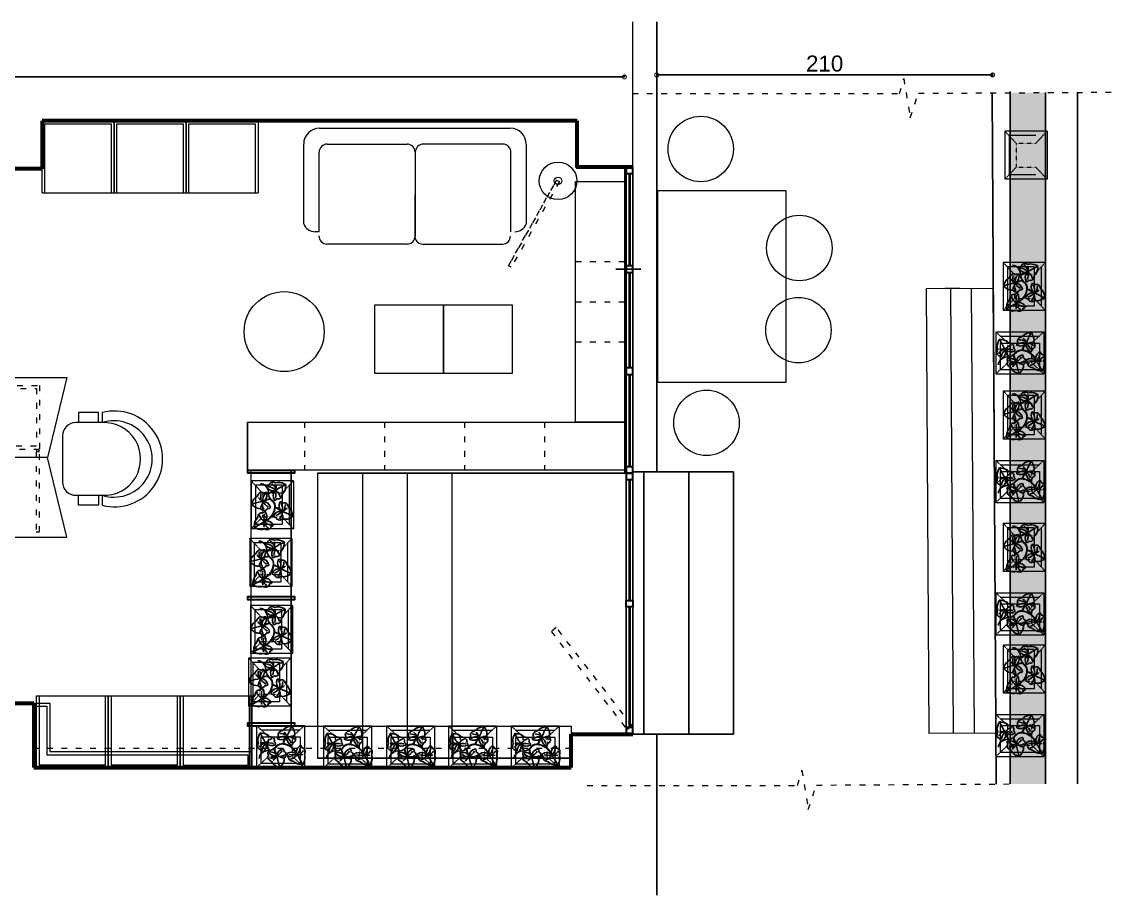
# Model space of a CAD drawing. Header units: inches. Extents: x 13585 to 255999, y -15177 to -1377.
# Drawn here: x 50988 to 51669, y -10726 to -10180 of the extents above; entities that cross this region are included whole.
import ezdxf

# ---------------------------------------------------------------- set-up
doc = ezdxf.new("R2010")
doc.units = ezdxf.units.IN
doc.header["$MEASUREMENT"] = 0
doc.linetypes.add('ACAD_ISO03W100', pattern=[30, 12, -18])
doc.linetypes.add('TRATTEGGIATO', pattern=[0.75, 0.5, -0.25])
for name, color, linetype, lineweight in [('DIMENSIO', 251, 'Continuous', 0), ('mobilie', 252, 'Continuous', 18), ('mure', 7, 'Continuous', 35), ('PROIEZIONI_finissime_fine lines', 251, 'Continuous', 9), ('PROIEZIONI_projections', 145, 'Continuous', 13), ('verande', 7, 'Continuous', 25), ('vije e nderprere', 253, 'ACAD_ISO03W100', 15), ('xham', 132, 'Continuous', 40)]:
    doc.layers.add(name, color=color, linetype=linetype, lineweight=lineweight)
doc.layers.add('VEGETAZIONE 4', color=7, linetype='Continuous', true_color=0x009400)
doc.styles.get("Standard").update_dxf_attribs({"font": 'arial.ttf'})
doc.dimstyles.new('ISO-25', dxfattribs={"dimtxt": 10, "dimasz": 5, "dimexe": 1.25, "dimexo": 0.625, "dimgap": 2, "dimtad": 1, "dimdec": 0, "dimtxsty": 'Standard', "dimblk": 'DOTSMALL', "dimcen": 2.5, "dimadec": 0, "dimazin": 0, "dimtfac": 1, "dimtdec": 0, "dimtix": 1, "dimtmove": 0, "dimatfit": 3, "dimldrblk": 'DOTSMALL', "dimfxl": 1, "dimfxlon": 1, "dimarcsym": 0})

# ---------------------------------------------------------------- blocks, each defined once
blk = doc.blocks.new('spleow')
at = {"layer": 'mobilie'}
for p, q in [((30361.49, -1882.13), (30411.22, -1882.13)), ((30351.5, -2011.26), (30351.5, -1892.13)), ((30416.22, -1891.67), (30366.49, -1891.67)), ((30361.49, -1896.66), (30361.49, -1946.46)), ((30423.95, -1946.8), (30423.95, -1897)), ((30366.49, -1951.46), (30418.95, -1951.79)), ((30366.49, -1951.63), (30418.95, -1951.63)), ((30361.49, -2006.59), (30361.49, -1956.62)), ((30423.95, -1956.62), (30423.95, -2006.7)), ((30416.22, -2011.59), (30366.49, -2011.59)), ((30416.22, -2011.59), (30416.22, -2013.97)), ((30411.22, -2021.25), (30361.49, -2021.25))]:
    blk.add_line(p, q, dxfattribs=at)
for centre, radius, start, end in [((30361.49, -1892.13), 9.99, 90, 180), ((30409, -1889.01), 7.23, 357.84985, 72.06051), ((30366.49, -1896.66), 5, 90, 180.00003), ((30418.95, -1897), 5, 359.99997, 90), ((30366.49, -1946.46), 5, 179.99997, 270), ((30418.95, -1946.8), 5, 270, 0.00003), ((30366.49, -1956.62), 5, 90, 180.00003), ((30418.95, -1956.62), 5, 359.99997, 90), ((30366.49, -2006.59), 5, 179.99997, 270), ((30418.95, -2006.7), 5, 267.51228, 359.99997), ((30361.49, -2011.26), 9.99, 180, 270), ((30408.83, -2014.26), 7.39, 288.86549, 2.21628)]:
    blk.add_arc(centre, radius, start, end, dxfattribs=at)
blk = doc.blocks.new('apleoq')
at = {"layer": 'mobilie'}
for points in [[(30396.09, -1813.84), (30441.09, -1813.84)], [(30396.09, -1858.84), (30396.09, -1813.84), (30441.09, -1813.84), (30441.09, -1858.84)], [(30397.89, -1858.84), (30397.89, -1815.64), (30439.29, -1815.64), (30439.29, -1858.84)], [(30396.09, -1858.84), (30397.89, -1858.84)], [(30397.89, -1858.84), (30439.29, -1858.84)], [(30439.29, -1858.84), (30441.09, -1858.84)]]:
    blk.add_lwpolyline(points, dxfattribs=at)
blk = doc.blocks.new('A$C72D254AB')
at = {"layer": 'VEGETAZIONE 4'}
for points in [[(-0.0235, 0.0724, 0.367619), (0.0358, 0.0607, 0.244009), (0.0282, 0.0778, 0.287728), (0.0273, 0.0997, 0.1746), (0.0028, 0.1125, 0.205226), (-0.0427, 0.1378, 0.068851), (-0.055, 0.1403, 0.068851), (-0.0611, 0.1293, 0.205226), (-0.071, 0.0782, 0.1746), (-0.0771, 0.0512, 0.287728), (-0.0609, 0.0364, 0.244009), (-0.0528, 0.0195, 0.367619)], [(0.1071, 0.0319, 0.367619), (0.1316, -0.0234, 0.244009), (0.1412, -0.0073, 0.287728), (0.1586, 0.006, 0.1746), (0.155, 0.0334, 0.205226), (0.1495, 0.0852, 0.068851), (0.1445, 0.0967, 0.068851), (0.132, 0.0953, 0.205226), (0.0845, 0.0741, 0.1746), (0.0589, 0.0635, 0.287728), (0.0561, 0.0418, 0.244009), (0.047, 0.0254, 0.367619)], [(-0.1332, -0.0372, 0.205226), (-0.1289, -0.0891, 0.068851), (-0.1241, -0.1007, 0.068851), (-0.1116, -0.0996, 0.205226), (-0.0636, -0.0794, 0.1746), (-0.0378, -0.0694, 0.287728), (-0.0346, -0.0478, 0.244009), (-0.0251, -0.0316, 0.367619), (-0.0853, -0.0367, 0.367619), (-0.1086, 0.019, 0.244009), (-0.1186, 0.0032, 0.287728), (-0.1362, -0.0098, 0.1746)], [(0.0389, -0.0462, -0.367619), (0.0948, -0.0234, -0.244009), (0.0906, -0.0416, -0.287728), (0.094, -0.0633, -0.1746), (0.0724, -0.0805, -0.205226), (0.0326, -0.1141, -0.068851), (0.021, -0.1189, -0.068851), (0.013, -0.1093, -0.205226), (-0.0067, -0.0611, -0.1746), (-0.0178, -0.0358, -0.287728), (-0.0048, -0.0181, -0.244009), (0, 0, -0.367619)]]:
    blk.add_lwpolyline(points, format="xyb", close=True, dxfattribs=at)
for points in [[(-0.0041, 0.1046, 0.127493), (-0.0235, 0.0724, 0.236268), (-0.0706, 0.0574)], [(0.0275, 0.0658, 0.249386), (-0.0235, 0.0724, 0.13922), (-0.0501, 0.0335, 0.13922)], [(-0.0006, 0.0295, 0.036578), (-0.0082, 0.028, 0.26706), (-0.0853, -0.0367)], [(0.0015, 0.0281, 0.046244), (-0.0078, 0.0264, 0.267271), (-0.0837, -0.0373, 0.267271)], [(0.0849, -0.0118, -0.235468), (0.0408, 0.0167, 0.206382), (0.0011, 0.0297, 0.26706)], [(0.053, -0.0001, -0.086488), (0.0395, 0.0156, 0.20505), (0.0012, 0.028, 0.20505)], [(0.131, -0.0136, 0.249386), (0.1071, 0.0319, 0.13922), (0.0599, 0.0313, 0.13922)], [(0.1446, 0.0345, 0.127493), (0.1071, 0.0319, 0.236268), (0.0677, 0.0618)], [(0.0641, -0.0741, -0.127493), (0.0389, -0.0462, -0.236268), (-0.0102, -0.0406)], [(0.0876, -0.0299, -0.249386), (0.0389, -0.0462, -0.13922), (0.0053, -0.0132, -0.13922)], [(0.15, -0.062, 0.067526), (0.1464, -0.0439, 0.262665), (0.0928, -0.0121, -0.024866), (0.0869, -0.012, 0.206382)]]:
    blk.add_lwpolyline(points, format="xyb", dxfattribs=at)
for centre, radius, start, end in [((-0.0623, 0.0252), 0.0525, 64.38373, 95.92315), ((-0.3801, -0.0573), 0.3795, 19.98135, 30.54095), ((-0.0867, 0.0077), 0.0888, 14.23975, 44.16067), ((0.0269, -0.0165), 0.1107, 93.40519, 114.38113), ((-0.204, 0.2492), 0.3795, 325.06766, 335.62727), ((-0.0535, 0.0078), 0.0547, 178.42701, 234.43957), ((-0.0867, 0.0077), 0.0905, 14.08749, 40.76445), ((0.0178, 0.0464), 0.0888, 319.08547, 349.24698), ((0.0178, 0.0464), 0.0905, 319.84535, 345.85077), ((0.0633, -0.0604), 0.1107, 38.49151, 59.46745), ((-0.0395, 0.0546), 0.1107, 217.25259, 238.22852), ((-0.1076, 0.0348), 0.0749, 258.26023, 287.32268), ((0.221, -0.2607), 0.3795, 143.82874, 154.38835), ((-0.0352, -0.0134), 0.0553, 204.95752, 258.13095), ((-0.061, 0.0461), 0.0863, 253.63391, 285.33703), ((-0.0082, -0.0074), 0.0525, 275.16258, 306.702), ((-0.336, 0.0124), 0.3795, 340.54478, 351.10439), ((-0.0356, 0.0051), 0.0888, 326.92506, 356.62209), ((-0.0356, 0.0051), 0.0905, 330.32128, 355.87917), ((0.0712, 0.0507), 0.1107, 256.7046, 277.68054)]:
    blk.add_arc(centre, radius, start, end, dxfattribs=at)
blk = doc.blocks.new('cplaq')
at = {"layer": 'PROIEZIONI_finissime_fine lines', "linetype": 'TRATTEGGIATO', "ltscale": 0.04}
for p, q in [((27656.63, -3518.81), (27649.13, -3511.81)), ((27671.63, -3518.81), (27679.13, -3511.81)), ((27656.63, -3531.17), (27656.63, -3518.81)), ((27671.63, -3531.17), (27671.63, -3518.81)), ((27656.63, -3531.17), (27649.13, -3538.17)), ((27656.63, -3531.17), (27671.63, -3531.17)), ((27671.63, -3531.17), (27679.13, -3538.17))]:
    blk.add_line(p, q, dxfattribs=at)
at = {"layer": 'PROIEZIONI_projections'}
for p, q in [((27649.13, -3511.81), (27649.13, -3538.17)), ((27649.13, -3511.81), (27679.13, -3511.81)), ((27651.84, -3514.52), (27676.43, -3514.52)), ((27679.13, -3511.81), (27679.13, -3538.17)), ((27651.84, -3518.81), (27676.43, -3518.81)), ((27651.84, -3518.81), (27651.84, -3535.46)), ((27676.43, -3518.81), (27676.43, -3535.46)), ((27651.84, -3535.46), (27676.43, -3535.46)), ((27649.13, -3538.17), (27679.13, -3538.17))]:
    blk.add_line(p, q, dxfattribs=at)
at = {"layer": 'VEGETAZIONE 4', "xscale": -100, "yscale": 100, "zscale": 100}
blk.add_blockref('A$C72D254AB', (27665.83, -3526.18), dxfattribs=at)
blk = doc.blocks.new('cplaow')
at = {"layer": 'mobilie'}
for points in [[(37826.95, -2900.68), (37814.95, -2850.68), (37934.95, -2850.68), (37922.95, -2900.68), (37826.95, -2900.68)], [(37826.95, -2900.68), (37814.95, -2950.68), (37934.95, -2950.68), (37922.95, -2900.68), (37826.95, -2900.68)]]:
    blk.add_lwpolyline(points, dxfattribs=at)
for centre in [(37833.22, -2896.44), (37916.82, -2896.44)]:
    blk.add_circle(centre, 0.761, dxfattribs=at)
at = {"layer": 'vije e nderprere', "ltscale": 0.3}
for points in [[(37831.95, -2855.68), (37917.93, -2855.68), (37917.94, -2895.68), (37831.96, -2895.68)], [(37833.95, -2857.68), (37915.93, -2857.68), (37915.94, -2893.68), (37833.96, -2893.68)], [(37832.22, -2947.2), (37834.22, -2947.2), (37834.22, -2897.2), (37832.22, -2897.2)], [(37915.82, -2947.2), (37917.82, -2947.2), (37917.82, -2897.2), (37915.82, -2897.2)]]:
    blk.add_lwpolyline(points, close=True, dxfattribs=at)
blk = doc.blocks.new('aswaswa')
at = {"layer": 'mobilie'}
for p, q in [((30233.65, -2827.56), (30227.41, -2827.56)), ((30233.65, -2827.56), (30233.65, -2844.15)), ((30285.3, -2827.56), (30279.06, -2827.56)), ((30279.06, -2844.15), (30279.06, -2827.56)), ((30233.65, -2830.05), (30227.41, -2830.05)), ((30227.41, -2830.05), (30227.41, -2842.49)), ((30279.06, -2830.05), (30285.3, -2830.05)), ((30285.3, -2830.05), (30285.3, -2842.49)), ((30227.41, -2842.49), (30233.65, -2842.49)), ((30285.3, -2842.49), (30279.06, -2842.49)), ((30241.94, -2852.44), (30270.77, -2852.44))]:
    blk.add_line(p, q, dxfattribs=at)
for centre, radius, start, end in [((30256.36, -2819.86), 29.95, 345.08646, 194.91352), ((30256.36, -2820.23), 23.86, 342.09781, 197.90219), ((30256.36, -2826.39), 22.74, 357.02811, 182.97189), ((30241.94, -2844.15), 8.29, 179.99997, 270), ((30270.77, -2844.15), 8.29, 270, 0.00003)]:
    blk.add_arc(centre, radius, start, end, dxfattribs=at)
blk = doc.blocks.new('_DotSmall')
at = {"color": 0, "linetype": 'ByBlock', "const_width": 0.5}
blk.add_lwpolyline([(-0.0625, 0, 1), (0.0625, 0, 1)], format="xyb", close=True, dxfattribs=at)
blk = doc.blocks.new('*D1589')
at = {"layer": 'Defpoints', "color": 0, "transparency": 16777216}
for p in [(51364.43, -10214.67), (51364.43, -10214.67), (50468.15, -10217.5)]:
    blk.add_point(p, dxfattribs=at)
at = {"layer": 'DIMENSIO', "color": 0, "lineweight": -2, "transparency": 16777216}
for p, q in [((50468.15, -10215.67), (50468.15, -10213.42)), ((50468.15, -10214.67), (51364.43, -10214.67)), ((51364.43, -10214.67), (51364.43, -10213.42))]:
    blk.add_line(p, q, dxfattribs=at)
at = {"layer": 'DIMENSIO', "color": 0, "lineweight": -2, "transparency": 16777216, "xscale": 5, "yscale": 5, "zscale": 5, "rotation": 180}
blk.add_blockref('_DotSmall', (50468.15, -10214.67), dxfattribs=at)
at = {"layer": 'DIMENSIO', "color": 0, "lineweight": -2, "transparency": 16777216, "xscale": 5, "yscale": 5, "zscale": 5}
blk.add_blockref('_DotSmall', (51364.43, -10214.67), dxfattribs=at)
at = {"layer": 'DIMENSIO', "color": 0, "transparency": 16777216, "insert": (50916.29, -10207.56), "char_height": 10, "attachment_point": 5}
blk.add_mtext('896', dxfattribs=at)
blk = doc.blocks.new('*D1593')
at = {"layer": 'Defpoints', "color": 0, "transparency": 16777216}
for p in [(51594.62, -10213.43), (51594.62, -10271.09), (51384.63, -10272.3)]:
    blk.add_point(p, dxfattribs=at)
at = {"layer": 'DIMENSIO', "color": 0, "lineweight": -2, "transparency": 16777216}
for p, q in [((51384.63, -10214.43), (51384.63, -10212.18)), ((51384.63, -10213.43), (51594.62, -10213.43)), ((51594.62, -10214.43), (51594.62, -10212.18))]:
    blk.add_line(p, q, dxfattribs=at)
at = {"layer": 'DIMENSIO', "color": 0, "lineweight": -2, "transparency": 16777216, "xscale": 5, "yscale": 5, "zscale": 5, "rotation": 180}
blk.add_blockref('_DotSmall', (51384.63, -10213.43), dxfattribs=at)
at = {"layer": 'DIMENSIO', "color": 0, "lineweight": -2, "transparency": 16777216, "xscale": 5, "yscale": 5, "zscale": 5}
blk.add_blockref('_DotSmall', (51594.62, -10213.43), dxfattribs=at)
at = {"layer": 'DIMENSIO', "color": 0, "transparency": 16777216, "insert": (51489.63, -10206.33), "char_height": 10, "attachment_point": 5}
blk.add_mtext('210', dxfattribs=at)

msp = doc.modelspace()

# ---------------------------------------------------------------- hatches: boundary and pattern name
at = {"layer": 'verande', "true_color": 0xd1f0e5}
h = msp.add_hatch(dxfattribs=at)
h.set_pattern_fill('HTREED1S', color=254, scale=9, pattern_type=2)
h.set_pattern_definition([(255.963757, (20444.2363, -9135.685), (1.2e-07, -9.00000001), [0.3710795, -36.7368711]), (14.036243, (20443.8763, -9135.775), (27.0000001, 8.99999983), [0.3710795, -36.7368711]), (0, (20443.516, -9135.775), (0, 9), [0.36, -8.64]), (315, (20443.246, -9135.505), (9, -2e-15), [0.3818377, -12.3460844]), (270, (20443.246, -9135.145), (9, -2e-15), [0.36, -8.64]), (243.434949, (20443.3363, -9134.965), (7e-08, -9), [0.201246, -19.9233657]), (180, (20443.696, -9134.965), (-1e-15, -9), [0.36, -8.64]), (323.130102, (20443.3363, -9134.695), (26.99999989, -18.00000017), [0.45, -44.55]), (281.309932, (20443.2463, -9134.245), (8.99999975, -36.00000008), [0.4589118, -45.432264]), (243.434949, (20443.3363, -9134.065), (7e-08, -9), [0.201246, -19.9233657]), (213.690068, (20443.6063, -9133.885), (-8.99999991, -9.00000009), [0.3244996, -32.1254618]), (146.309932, (20443.8763, -9134.065), (-17.9999999, 9.00000011), [0.3244996, -32.1254618]), (291.801409, (20443.6963, -9133.615), (8.99999987, -18.00000009), [0.4846648, -47.9818184]), (236.309932, (20443.8763, -9133.345), (-9.00000011, -17.9999999), [0.3244996, -32.1254618]), (198.434949, (20444.1463, -9133.255), (-17.99999994, -9.00000008), [0.284605, -28.175894]), (180, (20444.416, -9133.255), (-1e-15, -9), [0.27, -8.73]), (161.565051, (20444.6863, -9133.345), (-9.00000003, -6e-10), [0.284605, -28.175894]), (123.690068, (20444.8663, -9133.615), (-9.00000009, 8.99999991), [0.3244996, -32.1254618]), (68.198591, (20444.6863, -9134.065), (8.99999976, 27.00000009), [0.4846648, -47.9818184]), (198.434949, (20444.9563, -9133.975), (-17.99999994, -9.00000008), [0.284605, -28.175894]), (161.565051, (20445.2263, -9134.065), (-9.00000003, -6e-10), [0.284605, -28.175894]), (116.565051, (20445.3163, -9134.245), (-9, 9.00000004), [0.201246, -19.9233657]), (78.690068, (20445.2263, -9134.695), (-1.1e-07, 9.00000005), [0.4589118, -45.432264]), (36.869898, (20444.8663, -9134.965), (8.99999994, 9.00000006), [0.45, -44.55]), (180, (20445.226, -9134.965), (-1e-15, -9), [0.36, -8.64]), (135, (20445.316, -9135.055), (-9, 5e-16), [0.1272793, -12.6006429]), (90, (20445.316, -9135.505), (-9, 6e-16), [0.45, -8.55]), (45, (20445.046, -9135.775), (5e-16, 9), [0.3818377, -12.3460844]), (0, (20444.686, -9135.775), (0, 9), [0.36, -8.64]), (345.963757, (20444.3263, -9135.685), (9.00000001, 1.2e-07), [0.3710795, -36.7368711]), (104.036243, (20444.4163, -9136.045), (-8.99999983, 27.0000001), [0.3710795, -36.7368711]), (0, (20444.146, -9136.045), (0, 9), [0.27, -8.73]), (255.963757, (20448.9163, -9132.085), (1.2e-07, -9.00000001), [0.3710795, -36.7368711]), (14.036243, (20448.5563, -9132.175), (27.0000001, 8.99999983), [0.3710795, -36.7368711]), (0, (20448.196, -9132.175), (0, 9), [0.36, -8.64]), (315, (20447.926, -9131.905), (9, -2e-15), [0.3818377, -12.3460844]), (270, (20447.926, -9131.545), (9, -2e-15), [0.36, -8.64]), (243.434949, (20448.0163, -9131.365), (7e-08, -9), [0.201246, -19.9233657]), (180, (20448.376, -9131.365), (-1e-15, -9), [0.36, -8.64]), (323.130102, (20448.0163, -9131.095), (26.99999989, -18.00000017), [0.45, -44.55]), (281.309932, (20447.9263, -9130.645), (8.99999975, -36.00000008), [0.4589118, -45.432264]), (243.434949, (20448.0163, -9130.465), (7e-08, -9), [0.201246, -19.9233657]), (213.690068, (20448.2863, -9130.285), (-8.99999991, -9.00000009), [0.3244996, -32.1254618]), (146.309932, (20448.5563, -9130.465), (-17.9999999, 9.00000011), [0.3244996, -32.1254618]), (291.801409, (20448.3763, -9130.015), (8.99999987, -18.00000009), [0.4846648, -47.9818184]), (236.309932, (20448.5563, -9129.745), (-9.00000011, -17.9999999), [0.3244996, -32.1254618]), (198.434949, (20448.8263, -9129.655), (-17.99999994, -9.00000008), [0.284605, -28.175894]), (180, (20449.096, -9129.655), (-1e-15, -9), [0.27, -8.73]), (161.565051, (20449.3663, -9129.745), (-9.00000003, -6e-10), [0.284605, -28.175894]), (123.690068, (20449.5463, -9130.015), (-9.00000009, 8.99999991), [0.3244996, -32.1254618]), (68.198591, (20449.3663, -9130.465), (8.99999976, 27.00000009), [0.4846648, -47.9818184]), (198.434949, (20449.6363, -9130.375), (-17.99999994, -9.00000008), [0.284605, -28.175894]), (161.565051, (20449.9063, -9130.465), (-9.00000003, -6e-10), [0.284605, -28.175894]), (116.565051, (20449.9963, -9130.645), (-9, 9.00000004), [0.201246, -19.9233657]), (78.690068, (20449.9063, -9131.095), (-1.1e-07, 9.00000005), [0.4589118, -45.432264]), (36.869898, (20449.5463, -9131.365), (8.99999994, 9.00000006), [0.45, -44.55]), (180, (20449.906, -9131.365), (-1e-15, -9), [0.36, -8.64]), (135, (20449.996, -9131.455), (-9, 5e-16), [0.1272793, -12.6006429]), (90, (20449.996, -9131.905), (-9, 6e-16), [0.45, -8.55]), (45, (20449.726, -9132.175), (5e-16, 9), [0.3818377, -12.3460844]), (0, (20449.366, -9132.175), (0, 9), [0.36, -8.64]), (345.963757, (20449.0063, -9132.085), (9.00000001, 1.2e-07), [0.3710795, -36.7368711]), (104.036243, (20449.0963, -9132.445), (-8.99999983, 27.0000001), [0.3710795, -36.7368711]), (0, (20448.826, -9132.445), (0, 9), [0.27, -8.73]), (255.963757, (20447.1163, -9135.505), (1.2e-07, -9.00000001), [0.1855398, -36.922411]), (14.036243, (20446.9363, -9135.55), (27.0000001, 8.99999983), [0.1855398, -36.922411]), (0, (20446.756, -9135.55), (0, 9), [0.18, -8.82]), (315, (20446.621, -9135.415), (9, -2e-15), [0.1909188, -12.5370032]), (270, (20446.621, -9135.235), (9, -2e-15), [0.18, -8.82]), (243.434949, (20446.6663, -9135.145), (7e-08, -9), [0.100623, -20.0239888]), (180, (20446.846, -9135.145), (-1e-15, -9), [0.18, -8.82]), (323.130102, (20446.6663, -9135.01), (26.99999989, -18.00000017), [0.225, -44.775]), (281.309932, (20446.6213, -9134.785), (8.99999975, -36.00000008), [0.229456, -45.6617198]), (243.434949, (20446.6663, -9134.695), (7e-08, -9), [0.100623, -20.0239888]), (213.690068, (20446.8013, -9134.605), (-8.99999991, -9.00000009), [0.1622498, -32.2877117]), (146.309932, (20446.9363, -9134.695), (-17.9999999, 9.00000011), [0.1622498, -32.2877117]), (291.801409, (20446.8463, -9134.47), (8.99999987, -18.00000009), [0.2423324, -48.2241508]), (236.309932, (20446.9363, -9134.335), (-9.00000011, -17.9999999), [0.1622498, -32.2877117]), (198.434949, (20447.0713, -9134.29), (-17.99999994, -9.00000008), [0.1423025, -28.3181964]), (180, (20447.206, -9134.29), (-1e-15, -9), [0.135, -8.865]), (161.565051, (20447.3413, -9134.335), (-9.00000003, -6e-10), [0.1423025, -28.3181964]), (123.690068, (20447.4313, -9134.47), (-9.00000009, 8.99999991), [0.1622498, -32.2877117]), (68.198591, (20447.3413, -9134.695), (8.99999976, 27.00000009), [0.2423324, -48.2241508]), (198.434949, (20447.4763, -9134.65), (-17.99999994, -9.00000008), [0.1423025, -28.3181964]), (161.565051, (20447.6113, -9134.695), (-9.00000003, -6e-10), [0.1423025, -28.3181964]), (116.565051, (20447.6563, -9134.785), (-9, 9.00000004), [0.100623, -20.0239888]), (78.690068, (20447.6113, -9135.01), (-1.1e-07, 9.00000005), [0.229456, -45.6617198]), (36.869898, (20447.4313, -9135.145), (8.99999994, 9.00000006), [0.225, -44.775]), (180, (20447.611, -9135.145), (-1e-15, -9), [0.18, -8.82]), (135, (20447.656, -9135.19), (-9, 5e-16), [0.0636396, -12.6642824]), (90, (20447.656, -9135.415), (-9, 6e-16), [0.225, -8.775]), (45, (20447.521, -9135.55), (5e-16, 9), [0.1909188, -12.5370032]), (0, (20447.341, -9135.55), (0, 9), [0.18, -8.82]), (345.963757, (20447.1613, -9135.505), (9.00000001, 1.2e-07), [0.1855398, -36.922411]), (104.036243, (20447.2063, -9135.685), (-8.99999983, 27.0000001), [0.1855398, -36.922411]), (0, (20447.071, -9135.685), (0, 9), [0.135, -8.865]), (255.963757, (20443.8313, -9130.69), (1.2e-07, -9.00000001), [0.1855398, -36.922411]), (14.036243, (20443.6513, -9130.735), (27.0000001, 8.99999983), [0.1855398, -36.922411]), (0, (20443.471, -9130.735), (0, 9), [0.18, -8.82]), (315, (20443.336, -9130.6), (9, -2e-15), [0.1909188, -12.5370032]), (270, (20443.336, -9130.42), (9, -2e-15), [0.18, -8.82]), (243.434949, (20443.3813, -9130.33), (7e-08, -9), [0.100623, -20.0239888]), (180, (20443.561, -9130.33), (-1e-15, -9), [0.18, -8.82]), (323.130102, (20443.3813, -9130.195), (26.99999989, -18.00000017), [0.225, -44.775]), (281.309932, (20443.3363, -9129.97), (8.99999975, -36.00000008), [0.229456, -45.6617198]), (243.434949, (20443.3813, -9129.88), (7e-08, -9), [0.100623, -20.0239888]), (213.690068, (20443.5163, -9129.79), (-8.99999991, -9.00000009), [0.1622498, -32.2877117]), (146.309932, (20443.6513, -9129.88), (-17.9999999, 9.00000011), [0.1622498, -32.2877117]), (291.801409, (20443.5613, -9129.655), (8.99999987, -18.00000009), [0.2423324, -48.2241508]), (236.309932, (20443.6513, -9129.52), (-9.00000011, -17.9999999), [0.1622498, -32.2877117]), (198.434949, (20443.7863, -9129.475), (-17.99999994, -9.00000008), [0.1423025, -28.3181964]), (180, (20443.921, -9129.475), (-1e-15, -9), [0.135, -8.865]), (161.565051, (20444.0563, -9129.52), (-9.00000003, -6e-10), [0.1423025, -28.3181964]), (123.690068, (20444.1463, -9129.655), (-9.00000009, 8.99999991), [0.1622498, -32.2877117]), (68.198591, (20444.0563, -9129.88), (8.99999976, 27.00000009), [0.2423324, -48.2241508]), (198.434949, (20444.1913, -9129.835), (-17.99999994, -9.00000008), [0.1423025, -28.3181964]), (161.565051, (20444.3263, -9129.88), (-9.00000003, -6e-10), [0.1423025, -28.3181964]), (116.565051, (20444.3713, -9129.97), (-9, 9.00000004), [0.100623, -20.0239888]), (78.690068, (20444.3263, -9130.195), (-1.1e-07, 9.00000005), [0.229456, -45.6617198]), (36.869898, (20444.1463, -9130.33), (8.99999994, 9.00000006), [0.225, -44.775]), (180, (20444.326, -9130.33), (-1e-15, -9), [0.18, -8.82]), (135, (20444.371, -9130.375), (-9, 5e-16), [0.0636396, -12.6642824]), (90, (20444.371, -9130.6), (-9, 6e-16), [0.225, -8.775]), (45, (20444.236, -9130.735), (5e-16, 9), [0.1909188, -12.5370032]), (0, (20444.056, -9130.735), (0, 9), [0.18, -8.82]), (345.963757, (20443.8763, -9130.69), (9.00000001, 1.2e-07), [0.1855398, -36.922411]), (104.036243, (20443.9213, -9130.87), (-8.99999983, 27.0000001), [0.1855398, -36.922411]), (0, (20443.786, -9130.87), (0, 9), [0.135, -8.865]), (255.963757, (20445.0913, -9131.185), (1.2e-07, -9.00000001), [0.1855398, -36.922411]), (14.036243, (20444.9113, -9131.23), (27.0000001, 8.99999983), [0.1855398, -36.922411]), (0, (20444.731, -9131.23), (0, 9), [0.18, -8.82]), (315, (20444.596, -9131.095), (9, -2e-15), [0.1909188, -12.5370032]), (270, (20444.596, -9130.915), (9, -2e-15), [0.18, -8.82]), (243.434949, (20444.6413, -9130.825), (7e-08, -9), [0.100623, -20.0239888]), (180, (20444.821, -9130.825), (-1e-15, -9), [0.18, -8.82]), (323.130102, (20444.6413, -9130.69), (26.99999989, -18.00000017), [0.225, -44.775]), (281.309932, (20444.5963, -9130.465), (8.99999975, -36.00000008), [0.229456, -45.6617198]), (243.434949, (20444.6413, -9130.375), (7e-08, -9), [0.100623, -20.0239888]), (213.690068, (20444.7763, -9130.285), (-8.99999991, -9.00000009), [0.1622498, -32.2877117]), (146.309932, (20444.9113, -9130.375), (-17.9999999, 9.00000011), [0.1622498, -32.2877117]), (291.801409, (20444.8213, -9130.15), (8.99999987, -18.00000009), [0.2423324, -48.2241508]), (236.309932, (20444.9113, -9130.015), (-9.00000011, -17.9999999), [0.1622498, -32.2877117]), (198.434949, (20445.0463, -9129.97), (-17.99999994, -9.00000008), [0.1423025, -28.3181964]), (180, (20445.181, -9129.97), (-1e-15, -9), [0.135, -8.865]), (161.565051, (20445.3163, -9130.015), (-9.00000003, -6e-10), [0.1423025, -28.3181964]), (123.690068, (20445.4063, -9130.15), (-9.00000009, 8.99999991), [0.1622498, -32.2877117]), (68.198591, (20445.3163, -9130.375), (8.99999976, 27.00000009), [0.2423324, -48.2241508]), (198.434949, (20445.4513, -9130.33), (-17.99999994, -9.00000008), [0.1423025, -28.3181964]), (161.565051, (20445.5863, -9130.375), (-9.00000003, -6e-10), [0.1423025, -28.3181964]), (116.565051, (20445.6313, -9130.465), (-9, 9.00000004), [0.100623, -20.0239888]), (78.690068, (20445.5863, -9130.69), (-1.1e-07, 9.00000005), [0.229456, -45.6617198]), (36.869898, (20445.4063, -9130.825), (8.99999994, 9.00000006), [0.225, -44.775]), (180, (20445.586, -9130.825), (-1e-15, -9), [0.18, -8.82]), (135, (20445.631, -9130.87), (-9, 5e-16), [0.0636396, -12.6642824]), (90, (20445.631, -9131.095), (-9, 6e-16), [0.225, -8.775]), (45, (20445.496, -9131.23), (5e-16, 9), [0.1909188, -12.5370032]), (0, (20445.316, -9131.23), (0, 9), [0.18, -8.82]), (345.963757, (20445.1363, -9131.185), (9.00000001, 1.2e-07), [0.1855398, -36.922411]), (104.036243, (20445.1813, -9131.365), (-8.99999983, 27.0000001), [0.1855398, -36.922411]), (0, (20445.046, -9131.365), (0, 9), [0.135, -8.865])])
h.paths.add_polyline_path([(51605.63, -10656.67), (51627.63, -10656.67), (51627.9, -10224.5), (51605.9, -10224.5)])

# ---------------------------------------------------------------- linework, layer by layer
at = {"layer": 'mobilie'}
for points in [[(51369.65, -10271.07), (51369.65, -10180.19)], [(51594.36, -10224.63), (51596.85, -10656.72)], [(51369.65, -10625.47), (51369.65, -10271.07)], [(51574.03, -10346.78), (51565.01, -10346.83)], [(51570.2, -10625.03), (51568.47, -10346.81)], [(51583.2, -10624.95), (51581.47, -10346.73)], [(51128.87, -10430.46), (51128.87, -10460.46)], [(51364.43, -10430.46), (51364.43, -10460.46)], [(51131.15, -10620.47), (51131.15, -10460.46)], [(51156.15, -10620.47), (51156.15, -10460.46)], [(51172.65, -10462.37), (51172.65, -10640.47)], [(51200.65, -10462.37), (51200.65, -10640.47)], [(51228.65, -10462.37), (51228.65, -10640.47)], [(51256.65, -10462.37), (51256.65, -10640.47)], [(50995.35, -10606.07), (50995.35, -10646.47)], [(50995.35, -10606.07), (50995.35, -10646.47), (51131.15, -10646.47)], [(50995.35, -10606.07), (51005.35, -10606.07), (51005.35, -10636.47), (51131.15, -10636.47), (51131.15, -10646.47)], [(50995.35, -10608.07), (51003.35, -10608.07), (51003.35, -10638.47), (51129.15, -10638.47), (51129.15, -10646.47)], [(51005.35, -10606.07), (51005.35, -10636.47), (51131.15, -10636.47)], [(51131.15, -10625.47), (51131.15, -10646.47)], [(51331.15, -10625.47), (51331.15, -10646.47)]]:
    msp.add_lwpolyline(points, dxfattribs=at)
at = {"layer": 'mobilie', "color": 3}
for points in [[(51364.43, -10279.96), (51364.43, -10430.46), (51333.93, -10430.46), (51333.93, -10279.96)], [(51385.36, -10405.61), (51385.36, -10285.61), (51465.36, -10285.61), (51465.36, -10405.61)], [(51208.39, -10357.11), (51251.39, -10357.11), (51251.39, -10400.11), (51208.39, -10400.11)], [(51251.39, -10357.11), (51294.39, -10357.11), (51294.39, -10400.11), (51251.39, -10400.11)]]:
    msp.add_lwpolyline(points, close=True, dxfattribs=at)
at = {"layer": 'mobilie'}
for points in [[(51553.21, -10346.9), (51594.84, -10346.66), (51596.57, -10624.87), (51554.94, -10625.11)], [(51364.43, -10430.46), (51364.43, -10460.46), (51128.87, -10460.46), (51128.87, -10430.46), (51364.43, -10430.46)], [(51131.15, -10460.46), (51156.15, -10460.46), (51156.15, -10620.47), (51131.15, -10620.47)], [(51131.15, -10620.47), (51331.15, -10620.47), (51331.15, -10646.47), (51131.15, -10646.47)]]:
    msp.add_lwpolyline(points, close=True, dxfattribs=at)
at = {"layer": 'mobilie', "lineweight": 30}
for points in [[(51131.15, -10462.46), (51129.15, -10462.46), (51129.15, -10460.46), (51156.15, -10460.46), (51158.15, -10460.46), (51158.15, -10462.46)], [(51131.15, -10541.46), (51129.15, -10541.46), (51129.15, -10539.46), (51156.15, -10539.46), (51158.15, -10539.46), (51158.15, -10541.46)], [(51131.15, -10620.47), (51129.15, -10620.47), (51129.15, -10618.47), (51156.15, -10618.47), (51158.15, -10618.47), (51158.15, -10620.47)]]:
    msp.add_lwpolyline(points, close=True, dxfattribs=at)
at = {"layer": 'mobilie'}
for centre, radius in [((51412.17, -10259.7), 20.45), ((51322.97, -10279.62), 11.74), ((51322.97, -10279.62), 2.34), ((51473.8, -10321.61), 20.45), ((51151.77, -10373.88), 25), ((51473.24, -10372.95), 20.45), ((51415.76, -10430.91), 20.45)]:
    msp.add_circle(centre, radius, dxfattribs=at)
at = {"layer": 'mure', "lineweight": 60}
for p, q in [((51334.95, -10242.07), (51000.45, -10242.07)), ((51000.45, -10242.07), (51000.45, -10272.07)), ((51000.45, -10272.07), (50953.95, -10272.07)), ((50958.35, -10606.07), (50995.35, -10606.07)), ((50995.35, -10606.07), (50995.35, -10646.47)), ((51331.15, -10646.47), (51331.15, -10625.47)), ((51331.15, -10625.47), (51369.65, -10625.47)), ((50995.35, -10646.47), (51331.15, -10646.47))]:
    msp.add_line(p, q, dxfattribs=at)
msp.add_lwpolyline([(51369.65, -10271.07), (51334.95, -10271.07), (51334.95, -10242.07)], dxfattribs=at)
at = {"layer": 'PROIEZIONI_finissime_fine lines', "linetype": 'TRATTEGGIATO', "ltscale": 0.04}
for p, q in [((51609.31, -10256.09), (51602.31, -10248.59)), ((51621.66, -10256.09), (51628.66, -10248.59)), ((51609.31, -10256.09), (51609.31, -10271.09)), ((51609.31, -10256.09), (51621.66, -10256.09)), ((51609.31, -10271.09), (51602.31, -10278.59)), ((51609.31, -10271.09), (51621.66, -10271.09)), ((51621.66, -10271.09), (51628.66, -10278.59))]:
    msp.add_line(p, q, dxfattribs=at)
at = {"layer": 'PROIEZIONI_projections'}
for p, q in [((51602.31, -10248.59), (51602.31, -10278.59)), ((51628.66, -10248.59), (51602.31, -10248.59)), ((51628.66, -10248.59), (51628.66, -10278.59)), ((51605.02, -10251.3), (51605.02, -10275.89)), ((51621.66, -10251.3), (51605.02, -10251.3)), ((51621.66, -10275.89), (51605.02, -10275.89)), ((51628.66, -10278.59), (51602.31, -10278.59))]:
    msp.add_line(p, q, dxfattribs=at)
at = {"layer": 'verande'}
for p, q in [((51365.65, -10462.37), (51365.65, -10271.07)), ((51369.65, -10462.37), (51369.65, -10271.07)), ((51376.65, -10461.47), (51369.65, -10461.47)), ((51376.65, -10625.47), (51376.65, -10461.47)), ((51404.65, -10625.47), (51404.65, -10461.47)), ((51432.65, -10625.47), (51432.65, -10461.47)), ((51172.65, -10462.37), (51369.65, -10462.37)), ((51365.65, -10625.47), (51365.65, -10462.37)), ((51369.65, -10625.47), (51369.65, -10462.37)), ((51369.65, -10625.47), (51376.65, -10625.47))]:
    msp.add_line(p, q, dxfattribs=at)
for points in [[(51384.63, -10180.19), (51384.63, -10461.36)], [(51594.36, -10224.63), (51596.85, -10656.72)], [(51605.63, -10223.74), (51605.63, -10656.67)], [(51627.63, -10224.44), (51627.63, -10656.67)], [(51647.63, -10224.32), (51647.63, -10656.67)], [(51364.63, -10271.07), (51364.63, -10462.37), (51365.65, -10462.37)], [(51374.71, -10334.84), (51359.07, -10334.84)], [(51376.65, -10461.47), (51432.65, -10461.47)], [(51365.65, -10541.92), (51369.65, -10541.92)], [(51365.65, -10545.92), (51369.65, -10545.92)], [(51376.65, -10625.47), (51432.65, -10625.47)], [(51384.63, -10625.47), (51384.63, -10726.21)], [(51331.15, -10646.47), (51331.15, -10640.47), (51172.65, -10640.47)]]:
    msp.add_lwpolyline(points, dxfattribs=at)
at = {"layer": 'verande', "color": 254, "lineweight": 30, "true_color": 0xd4d4d4}
for points in [[(51365.65, -10271.07), (51365.65, -10275.07), (51369.65, -10275.07), (51369.65, -10271.07)], [(51365.65, -10332.84), (51365.65, -10336.84), (51369.65, -10336.84), (51369.65, -10332.84)], [(51365.65, -10396.61), (51365.65, -10400.61), (51369.65, -10400.61), (51369.65, -10396.61)], [(51365.65, -10458.37), (51365.65, -10462.37), (51369.65, -10462.37), (51369.65, -10458.37)], [(51365.65, -10462.37), (51365.65, -10466.37), (51369.65, -10466.37), (51369.65, -10462.37)], [(51365.65, -10541.92), (51369.65, -10541.92), (51369.65, -10545.92), (51365.65, -10545.92)], [(51365.65, -10621.47), (51365.65, -10625.47), (51369.65, -10625.47), (51369.65, -10621.47)]]:
    msp.add_lwpolyline(points, close=True, dxfattribs=at)
at = {"layer": 'verande'}
for p in [(51369.65, -10334.84), (51369.65, -10398.61)]:
    msp.add_point(p, dxfattribs=at)
at = {"layer": 'vije e nderprere', "ltscale": 0.3}
for points in [[(51369.51, -10225.11), (51536.41, -10225.11), (51539.03, -10215.55), (51543.1, -10240.14), (51548.18, -10224.9), (51669.35, -10224.2)], [(51322.1, -10279.13), (51292.02, -10332.65)], [(51323.84, -10280.11), (51293.76, -10333.63)], [(51333.93, -10330.12), (51364.43, -10330.12)], [(51333.93, -10355.21), (51364.43, -10355.21)], [(51333.93, -10380.29), (51364.43, -10380.29)], [(51164.43, -10430.46), (51164.43, -10460.46)], [(51214.43, -10430.46), (51214.43, -10460.46)], [(51264.43, -10430.46), (51264.43, -10460.46)], [(51314.43, -10430.46), (51314.43, -10460.46)], [(51331.15, -10646.47), (51331.15, -10634.47), (50995.35, -10634.47)], [(51341.11, -10657.58), (51472.68, -10657.58), (51475.31, -10648.02), (51479.38, -10672.61), (51484.46, -10657.37), (51605.63, -10656.67)]]:
    msp.add_lwpolyline(points, dxfattribs=at)
for points in [[(51293.76, -10333.63), (51292.02, -10332.65), (51322.1, -10279.13), (51323.84, -10280.11)], [(51366.07, -10622.69), (51369.24, -10620.25), (51321.86, -10558.85), (51318.69, -10561.3)]]:
    msp.add_lwpolyline(points, close=True, dxfattribs=at)
at = {"layer": 'xham'}
for points in [[(51367.65, -10275.07), (51367.65, -10332.84)], [(51367.65, -10336.84), (51367.65, -10396.61)], [(51367.65, -10400.61), (51367.65, -10458.37)], [(51367.65, -10466.37), (51367.65, -10541.92)], [(51367.65, -10545.92), (51367.65, -10621.47)]]:
    msp.add_lwpolyline(points, dxfattribs=at)

# ---------------------------------------------------------------- block references
at = {"layer": 'mobilie'}
for name, p in [('apleoq', (20604.36, -8428.23)), ('apleoq', (20649.36, -8428.23)), ('apleoq', (20694.36, -8428.23)), ('cplaq', (23947.44, -6862.19)), ('cplaow', (13080.96, -7551.8)), ('cplaq', (23947.44, -6942.55)), ('cplaq', (23947.44, -7025.28)), ('cplaq', (23947.44, -7101.34)), ('cplaq', (23485.32, -7108.3)), ('cplaq', (23527.24, -7108.61)), ('cplaq', (23566.69, -7108.61)), ('cplaq', (23605.47, -7108.61)), ('cplaq', (23644.63, -7108.61))]:
    msp.add_blockref(name, p, dxfattribs=at)
for name, p, rotation in [('spleow', (53185.22, 20104.81), 270), ('cplaq', (55139.44, 17318.47), 270), ('cplaq', (55139.44, 17238.12), 270), ('aswaswa', (53865.68, 19802.88), 270), ('cplaq', (54669.33, 17181.91), 269.9999999999959), ('cplaq', (55139.44, 17155.39), 270), ('cplaq', (54668.41, 17145.98), 269.9999999999959), ('cplaq', (54668.87, 17104.08), 269.9999999999959), ('cplaq', (55139.44, 17079.33), 270), ('cplaq', (54667.72, 17071.18), 269.9999999999959)]:
    msp.add_blockref(name, p, dxfattribs=dict(at, rotation=rotation))
at = {"layer": 'mobilie', "xscale": -1, "rotation": 180}
for p in [(20600.72, -12460.31), (20645.72, -12460.31), (20690.72, -12460.51)]:
    msp.add_blockref('apleoq', p, dxfattribs=at)

# ---------------------------------------------------------------- dimensions: what is measured, and where the dimension line sits
at = {"layer": 'DIMENSIO'}
dim = msp.add_linear_dim(base=(51364.43, -10214.67), p1=(50468.15, -10217.5), p2=(51364.43, -10214.67), dimstyle='ISO-25', override={"dimtmove": 1}, dxfattribs=at)
dim.commit()
dim.dimension.update_dxf_attribs({"geometry": '*D1589', "text_midpoint": (50916.29, -10207.56)})
dim = msp.add_linear_dim(base=(51594.62, -10213.43), p1=(51384.63, -10272.3), p2=(51594.62, -10271.09), dimstyle='ISO-25', dxfattribs=at)
dim.commit()
dim.dimension.update_dxf_attribs({"geometry": '*D1593', "text_midpoint": (51489.63, -10206.33)})

doc.saveas('drawing.dxf')
